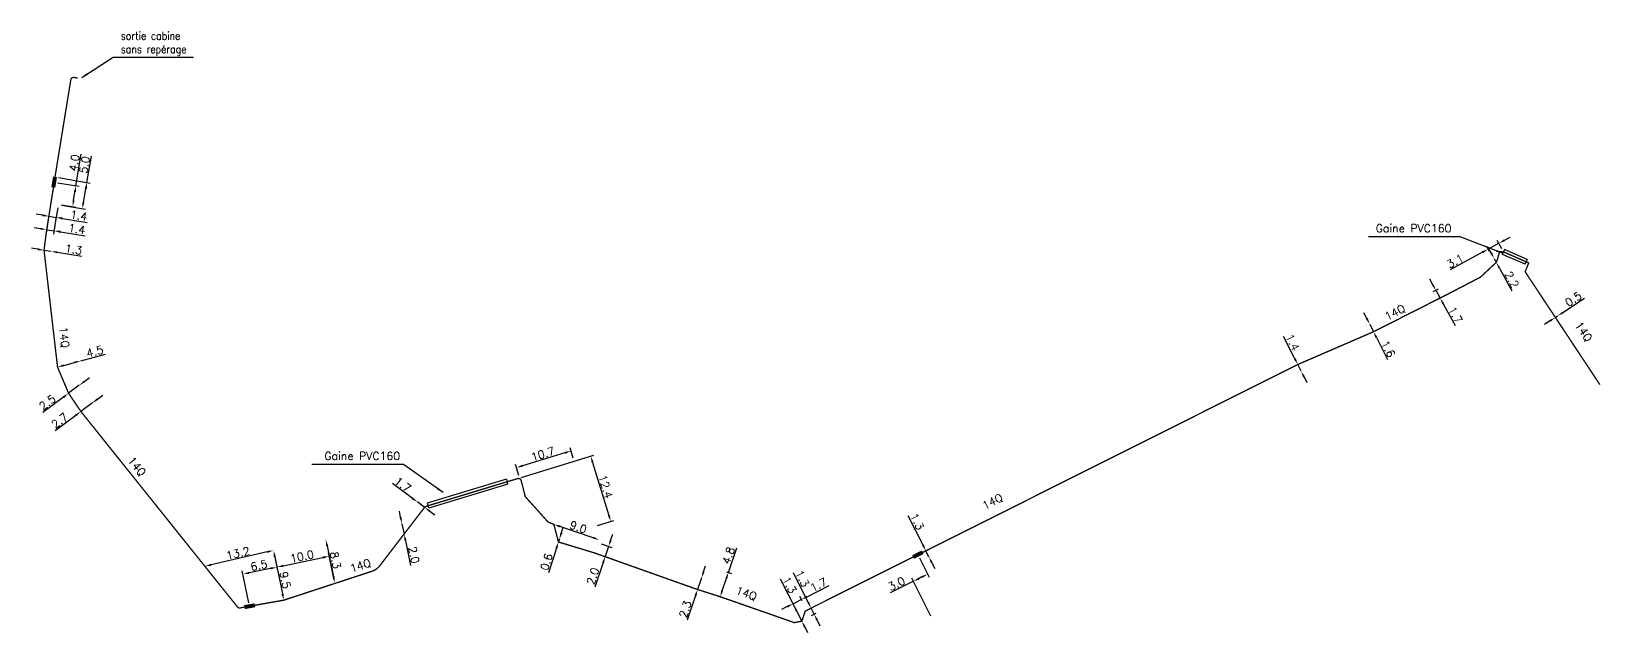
# Model space of a CAD drawing. Header units: millimetres. Extents: x 160285 to 161000, y 122000 to 122644.
# Drawn here: x 160706 to 161000.1, y 122531.8 to 122644.5 of the extents above; entities that cross this region are included whole.
import ezdxf
from ezdxf.enums import TextEntityAlignment as Align

# ---------------------------------------------------------------- set-up
doc = ezdxf.new("R2010")
doc.units = ezdxf.units.MM
doc.header["$MEASUREMENT"] = 0
doc.header["$PDMODE"] = 34
doc.linetypes.add('S_ST', pattern=[14, 8, -1.5, 0, -1.5, 0, -1.5, 0, -1.5])
doc.layers.get('0').update_dxf_attribs({"linetype": 'CONTINUOUS'})
doc.layers.get('Defpoints').update_dxf_attribs({"linetype": 'CONTINUOUS'})
for name, color, linetype in [('S_100', 5, 'CONTINUOUS'), ('S_300', 7, 'CONTINUOUS'), ('S_400', 7, 'CONTINUOUS')]:
    doc.layers.add(name, color=color, linetype=linetype)
doc.styles.get("Standard").update_dxf_attribs({"font": 'ROMANS.SHX'})
doc.dimstyles.get("Standard").update_dxf_attribs({"dimscale": 0, "dimtxt": 1.5, "dimasz": 1.2, "dimexe": 0.625, "dimexo": 0.625, "dimgap": 0.25, "dimtad": 1, "dimdec": 1, "dimzin": 0, "dimdsep": 46, "dimtxsty": 'Standard', "dimcen": -0.5, "dimdle": 1, "dimadec": 0, "dimazin": 0, "dimtfac": 0.8, "dimtdec": 1, "dimtmove": 0, "dimatfit": 3, "dimfxl": 0, "dimtolj": 1, "dimtzin": 0, "dimarcsym": 0})

# ---------------------------------------------------------------- blocks, each defined once
blk = doc.blocks.new('*D1')
at = {"layer": 'Defpoints', "color": 0, "linetype": 'Continuous', "transparency": 16777216}
for p in [(160710.49, 122617.2), (160711.07, 122612.02), (160709.29, 122609.82)]:
    blk.add_point(p, dxfattribs=at)
at = {"layer": 'S_100', "color": 0, "linetype": 'Continuous', "lineweight": -2, "transparency": 16777216}
for p, q in [((160710.39, 122616.58), (160709.19, 122609.2)), ((160708.11, 122610.01), (160706.92, 122610.2)), ((160709.29, 122609.82), (160710.68, 122609.59)), ((160710.97, 122611.4), (160710.58, 122608.97)), ((160711.86, 122609.4), (160716.5, 122608.65))]:
    blk.add_line(p, q, dxfattribs=at)
at = {"layer": 'S_100', "color": 0, "linetype": 'Continuous', "transparency": 16777216}
for points in [[(160708.14, 122610.2), (160708.08, 122609.81), (160709.29, 122609.82)], [(160711.89, 122609.6), (160711.83, 122609.2), (160710.68, 122609.59)]]:
    blk.add_solid(points, dxfattribs=at)
at = {"layer": 'S_100', "color": 0, "linetype": 'Continuous', "transparency": 16777216, "insert": (160714.93, 122609.92), "char_height": 1.5, "attachment_point": 5, "rotation": 350.81}
blk.add_mtext('\\A1;1.4', dxfattribs=at)
blk = doc.blocks.new('*D2')
at = {"layer": 'Defpoints', "color": 0, "linetype": 'Continuous', "transparency": 16777216}
for p in [(160710.49, 122617.2), (160716.44, 122616.14), (160711.07, 122612.02)]:
    blk.add_point(p, dxfattribs=at)
at = {"layer": 'S_100', "color": 0, "linetype": 'Continuous', "lineweight": -2, "transparency": 16777216}
for p, q in [((160716.44, 122616.14), (160717.31, 122621.06)), ((160711.1, 122617.09), (160717.06, 122616.04)), ((160715.78, 122612.41), (160716.23, 122614.96)), ((160711.68, 122611.91), (160716.19, 122611.12))]:
    blk.add_line(p, q, dxfattribs=at)
at = {"layer": 'S_100', "color": 0, "linetype": 'Continuous', "transparency": 16777216}
for points in [[(160716.04, 122615), (160716.43, 122614.93), (160716.44, 122616.14)], [(160715.58, 122612.44), (160715.98, 122612.37), (160715.57, 122611.23)]]:
    blk.add_solid(points, dxfattribs=at)
at = {"layer": 'S_100', "color": 0, "linetype": 'Continuous', "transparency": 16777216, "insert": (160716.01, 122619.44), "char_height": 1.5, "attachment_point": 5, "rotation": 79.9656}
blk.add_mtext('\\A1;5.0', dxfattribs=at)
blk = doc.blocks.new('*D3')
at = {"layer": 'Defpoints', "color": 0, "linetype": 'Continuous', "transparency": 16777216}
for p in [(160709.3, 122609.74), (160710.68, 122609.52), (160708.92, 122607.29)]:
    blk.add_point(p, dxfattribs=at)
at = {"layer": 'S_100', "color": 0, "linetype": 'Continuous', "lineweight": -2, "transparency": 16777216}
for p, q in [((160709.2, 122609.12), (160708.82, 122606.67)), ((160710.58, 122608.9), (160710.2, 122606.46)), ((160707.73, 122607.48), (160706.55, 122607.66)), ((160708.92, 122607.29), (160710.3, 122607.07)), ((160711.48, 122606.89), (160716.13, 122606.16))]:
    blk.add_line(p, q, dxfattribs=at)
at = {"layer": 'S_100', "color": 0, "linetype": 'Continuous', "transparency": 16777216}
for points in [[(160707.76, 122607.67), (160707.7, 122607.28), (160708.92, 122607.29)], [(160711.51, 122607.09), (160711.45, 122606.69), (160710.3, 122607.07)]]:
    blk.add_solid(points, dxfattribs=at)
at = {"layer": 'S_100', "color": 0, "linetype": 'Continuous', "transparency": 16777216, "insert": (160714.55, 122607.42), "char_height": 1.5, "attachment_point": 5, "rotation": 351.1103}
blk.add_mtext('\\A1;1.4', dxfattribs=at)
blk = doc.blocks.new('*D4')
at = {"layer": 'Defpoints', "color": 0, "linetype": 'Continuous', "transparency": 16777216}
for p in [(160708.41, 122603.44), (160708.41, 122603.44), (160709.7, 122603.24)]:
    blk.add_point(p, dxfattribs=at)
at = {"layer": 'S_100', "color": 0, "linetype": 'Continuous', "lineweight": -2, "transparency": 16777216}
for p, q in [((160707.22, 122603.63), (160706.04, 122603.81)), ((160708.41, 122603.44), (160709.7, 122603.24)), ((160710.88, 122603.05), (160715.49, 122602.33))]:
    blk.add_line(p, q, dxfattribs=at)
at = {"layer": 'S_100', "color": 0, "linetype": 'Continuous', "transparency": 16777216}
for points in [[(160707.26, 122603.82), (160707.19, 122603.43), (160708.41, 122603.44)], [(160710.91, 122603.25), (160710.85, 122602.86), (160709.7, 122603.24)]]:
    blk.add_solid(points, dxfattribs=at)
at = {"layer": 'S_100', "color": 0, "linetype": 'Continuous', "transparency": 16777216, "insert": (160713.96, 122603.59), "char_height": 1.5, "attachment_point": 5, "rotation": 351.1103}
blk.add_mtext('\\A1;1.3', dxfattribs=at)
blk = doc.blocks.new('*D5')
at = {"layer": 'Defpoints', "color": 0, "linetype": 'Continuous', "transparency": 16777216}
for p in [(160715.28, 122582.72), (160710.94, 122581.55), (160710.94, 122581.55)]:
    blk.add_point(p, dxfattribs=at)
at = {"layer": 'S_100', "color": 0, "linetype": 'Continuous', "lineweight": -2, "transparency": 16777216}
for p, q in [((160712.1, 122581.86), (160714.12, 122582.41)), ((160715.28, 122582.72), (160719.95, 122583.99))]:
    blk.add_line(p, q, dxfattribs=at)
at = {"layer": 'S_100', "color": 0, "linetype": 'Continuous', "transparency": 16777216}
for points in [[(160714.07, 122582.6), (160714.17, 122582.22), (160715.28, 122582.72)], [(160712.04, 122582.05), (160712.15, 122581.67), (160710.94, 122581.55)]]:
    blk.add_solid(points, dxfattribs=at)
at = {"layer": 'S_100', "color": 0, "linetype": 'Continuous', "transparency": 16777216, "insert": (160717.93, 122584.48), "char_height": 1.5, "attachment_point": 5, "rotation": 15.1642}
blk.add_mtext('\\A1;4.5', dxfattribs=at)
blk = doc.blocks.new('*D6')
at = {"layer": 'Defpoints', "color": 0, "linetype": 'Continuous', "transparency": 16777216}
for p in [(160713.01, 122576.64), (160713.01, 122576.64), (160715.02, 122578.13)]:
    blk.add_point(p, dxfattribs=at)
at = {"layer": 'S_100', "color": 0, "linetype": 'Continuous', "lineweight": -2, "transparency": 16777216}
for p, q in [((160715.98, 122578.85), (160716.94, 122579.57)), ((160715.02, 122578.13), (160713.01, 122576.64)), ((160712.05, 122575.92), (160708.17, 122573.03))]:
    blk.add_line(p, q, dxfattribs=at)
at = {"layer": 'S_100', "color": 0, "linetype": 'Continuous', "transparency": 16777216}
for points in [[(160711.93, 122576.08), (160712.17, 122575.76), (160713.01, 122576.64)], [(160715.86, 122579.01), (160716.1, 122578.69), (160715.02, 122578.13)]]:
    blk.add_solid(points, dxfattribs=at)
at = {"layer": 'S_100', "color": 0, "linetype": 'Continuous', "transparency": 16777216, "insert": (160709.03, 122574.92), "char_height": 1.5, "attachment_point": 5, "rotation": 36.6852}
blk.add_mtext('\\A1;2.5', dxfattribs=at)
blk = doc.blocks.new('*D7')
at = {"layer": 'Defpoints', "color": 0, "linetype": 'Continuous', "transparency": 16777216}
for p in [(160717.48, 122574.83), (160715.32, 122573.22), (160715.32, 122573.22)]:
    blk.add_point(p, dxfattribs=at)
at = {"layer": 'S_100', "color": 0, "linetype": 'Continuous', "lineweight": -2, "transparency": 16777216}
for p, q in [((160717.48, 122574.83), (160715.32, 122573.22)), ((160718.45, 122575.55), (160719.41, 122576.26)), ((160714.36, 122572.5), (160710.47, 122569.61))]:
    blk.add_line(p, q, dxfattribs=at)
at = {"layer": 'S_100', "color": 0, "linetype": 'Continuous', "transparency": 16777216}
for points in [[(160718.33, 122575.71), (160718.56, 122575.39), (160717.48, 122574.83)], [(160714.24, 122572.66), (160714.47, 122572.34), (160715.32, 122573.22)]]:
    blk.add_solid(points, dxfattribs=at)
at = {"layer": 'S_100', "color": 0, "linetype": 'Continuous', "transparency": 16777216, "insert": (160711.34, 122571.5), "char_height": 1.5, "attachment_point": 5, "rotation": 36.6852}
blk.add_mtext('\\A1;2.7', dxfattribs=at)
blk = doc.blocks.new('*D8')
at = {"layer": 'Defpoints', "color": 0, "linetype": 'Continuous', "transparency": 16777216}
for p in [(160751.41, 122547.18), (160738.55, 122544.22), (160738.55, 122544.22)]:
    blk.add_point(p, dxfattribs=at)
at = {"layer": 'S_100', "color": 0, "linetype": 'Continuous', "lineweight": -2, "transparency": 16777216}
blk.add_line((160750.24, 122546.91), (160739.71, 122544.49), dxfattribs=at)
at = {"layer": 'S_100', "color": 0, "linetype": 'Continuous', "transparency": 16777216}
for points in [[(160750.19, 122547.1), (160750.28, 122546.71), (160751.41, 122547.18)], [(160739.67, 122544.68), (160739.76, 122544.29), (160738.55, 122544.22)]]:
    blk.add_solid(points, dxfattribs=at)
at = {"layer": 'S_100', "color": 0, "linetype": 'Continuous', "transparency": 16777216, "insert": (160744.75, 122546.67), "char_height": 1.5, "attachment_point": 5, "rotation": 12.9536}
blk.add_mtext('\\A1;13.2', dxfattribs=at)
blk = doc.blocks.new('*D9')
at = {"layer": 'Defpoints', "color": 0, "linetype": 'Continuous', "transparency": 16777216}
for p in [(160751.41, 122547.18), (160745.7, 122542.74), (160746.94, 122536.75)]:
    blk.add_point(p, dxfattribs=at)
at = {"layer": 'S_300', "color": 0, "linetype": 'Continuous', "lineweight": -2, "transparency": 16777216}
for p, q in [((160751.54, 122546.56), (160752.18, 122543.45)), ((160746.82, 122537.36), (160745.57, 122543.35)), ((160750.88, 122543.82), (160746.87, 122542.98))]:
    blk.add_line(p, q, dxfattribs=at)
at = {"layer": 'S_300', "color": 0, "linetype": 'Continuous', "transparency": 16777216}
for points in [[(160746.83, 122543.18), (160746.91, 122542.79), (160745.7, 122542.74)], [(160750.84, 122544.01), (160750.92, 122543.62), (160752.06, 122544.06)]]:
    blk.add_solid(points, dxfattribs=at)
at = {"layer": 'S_300', "color": 0, "linetype": 'Continuous', "transparency": 16777216, "insert": (160748.67, 122544.38), "char_height": 1.5, "attachment_point": 5, "rotation": 11.7624}
blk.add_mtext('\\A1;6.5', dxfattribs=at)
blk = doc.blocks.new('*D10')
at = {"layer": 'Defpoints', "color": 0, "linetype": 'Continuous', "transparency": 16777216}
for p in [(160751.41, 122547.18), (160753.35, 122537.86), (160753.35, 122537.86)]:
    blk.add_point(p, dxfattribs=at)
at = {"layer": 'S_100', "color": 0, "linetype": 'Continuous', "lineweight": -2, "transparency": 16777216}
blk.add_line((160751.65, 122546), (160753.1, 122539.04), dxfattribs=at)
at = {"layer": 'S_100', "color": 0, "linetype": 'Continuous', "transparency": 16777216}
for points in [[(160751.85, 122546.04), (160751.46, 122545.96), (160751.41, 122547.18)], [(160753.3, 122539.08), (160752.91, 122539), (160753.35, 122537.86)]]:
    blk.add_solid(points, dxfattribs=at)
at = {"layer": 'S_100', "color": 0, "linetype": 'Continuous', "transparency": 16777216, "insert": (160753.59, 122541.63), "char_height": 1.5, "attachment_point": 5, "rotation": 281.7624}
blk.add_mtext('\\A1;9.5', dxfattribs=at)
blk = doc.blocks.new('*D11')
at = {"layer": 'Defpoints', "color": 0, "linetype": 'Continuous', "transparency": 16777216}
for p in [(160751.41, 122547.18), (160761.86, 122546.1), (160762.9, 122541.09)]:
    blk.add_point(p, dxfattribs=at)
at = {"layer": 'S_100', "color": 0, "linetype": 'Continuous', "lineweight": -2, "transparency": 16777216}
for p, q in [((160751.54, 122546.56), (160752.18, 122543.45)), ((160753.23, 122544.31), (160760.68, 122545.86)), ((160762.77, 122541.7), (160761.73, 122546.71))]:
    blk.add_line(p, q, dxfattribs=at)
at = {"layer": 'S_100', "color": 0, "linetype": 'Continuous', "transparency": 16777216}
for points in [[(160753.19, 122544.5), (160753.27, 122544.11), (160752.06, 122544.06)], [(160760.64, 122546.05), (160760.72, 122545.66), (160761.86, 122546.1)]]:
    blk.add_solid(points, dxfattribs=at)
at = {"layer": 'S_100', "color": 0, "linetype": 'Continuous', "transparency": 16777216, "insert": (160756.75, 122546.06), "char_height": 1.5, "attachment_point": 5, "rotation": 11.7624}
blk.add_mtext('\\A1;10.0', dxfattribs=at)
blk = doc.blocks.new('*D12')
at = {"layer": 'Defpoints', "color": 0, "linetype": 'Continuous', "transparency": 16777216}
for p in [(160761.21, 122549.22), (160762.9, 122541.09), (160762.9, 122541.09)]:
    blk.add_point(p, dxfattribs=at)
at = {"layer": 'S_100', "color": 0, "linetype": 'Continuous', "lineweight": -2, "transparency": 16777216}
blk.add_line((160761.45, 122548.04), (160762.66, 122542.27), dxfattribs=at)
at = {"layer": 'S_100', "color": 0, "linetype": 'Continuous', "transparency": 16777216}
for points in [[(160761.65, 122548.08), (160761.26, 122548), (160761.21, 122549.22)], [(160762.85, 122542.31), (160762.46, 122542.23), (160762.9, 122541.09)]]:
    blk.add_solid(points, dxfattribs=at)
at = {"layer": 'S_100', "color": 0, "linetype": 'Continuous', "transparency": 16777216, "insert": (160763.03, 122545.36), "char_height": 1.5, "attachment_point": 5, "rotation": 281.7624}
blk.add_mtext('\\A1;8.3', dxfattribs=at)
blk = doc.blocks.new('*D13')
at = {"layer": 'Defpoints', "color": 0, "linetype": 'Continuous', "transparency": 16777216}
for p in [(160775.48, 122552.19), (160775.89, 122550.26), (160775.89, 122550.26)]:
    blk.add_point(p, dxfattribs=at)
at = {"layer": 'S_100', "color": 0, "linetype": 'Continuous', "lineweight": -2, "transparency": 16777216}
for p, q in [((160775.24, 122553.36), (160775, 122554.54)), ((160775.48, 122552.19), (160775.89, 122550.26)), ((160776.13, 122549.08), (160777.12, 122544.34))]:
    blk.add_line(p, q, dxfattribs=at)
at = {"layer": 'S_100', "color": 0, "linetype": 'Continuous', "transparency": 16777216}
for points in [[(160775.44, 122553.4), (160775.04, 122553.32), (160775.48, 122552.19)], [(160776.33, 122549.13), (160775.94, 122549.04), (160775.89, 122550.26)]]:
    blk.add_solid(points, dxfattribs=at)
at = {"layer": 'S_100', "color": 0, "linetype": 'Continuous', "transparency": 16777216, "insert": (160777.73, 122546.33), "char_height": 1.5, "attachment_point": 5, "rotation": 281.7624}
blk.add_mtext('\\A1;2.0', dxfattribs=at)
blk = doc.blocks.new('*D14')
at = {"layer": 'Defpoints', "color": 0, "linetype": 'Continuous', "transparency": 16777216}
for p in [(160797.2, 122560.65), (160811.51, 122551.66), (160814.61, 122552.61)]:
    blk.add_point(p, dxfattribs=at)
at = {"layer": 'S_100', "color": 0, "linetype": 'Continuous', "lineweight": -2, "transparency": 16777216}
for p, q in [((160797.8, 122560.84), (160811.47, 122565.02)), ((160811.22, 122563.69), (160814.26, 122553.75)), ((160812.11, 122551.84), (160815.21, 122552.79))]:
    blk.add_line(p, q, dxfattribs=at)
at = {"layer": 'S_100', "color": 0, "linetype": 'Continuous', "transparency": 16777216}
for points in [[(160811.41, 122563.75), (160811.03, 122563.63), (160810.87, 122564.84)], [(160814.45, 122553.81), (160814.07, 122553.7), (160814.61, 122552.61)]]:
    blk.add_solid(points, dxfattribs=at)
at = {"layer": 'S_100', "color": 0, "linetype": 'Continuous', "transparency": 16777216, "insert": (160813.66, 122559.14), "char_height": 1.5, "attachment_point": 5, "rotation": 287.0121}
blk.add_mtext('\\A1;12.4', dxfattribs=at)
blk = doc.blocks.new('*D15')
at = {"layer": 'Defpoints', "color": 0, "linetype": 'Continuous', "transparency": 16777216}
for p in [(160796.94, 122562.71), (160807.78, 122563.86), (160797.58, 122560.62)]:
    blk.add_point(p, dxfattribs=at)
at = {"layer": 'S_100', "color": 0, "linetype": 'Continuous', "lineweight": -2, "transparency": 16777216}
for p, q in [((160806.03, 122565.48), (160798.09, 122563.06)), ((160807.59, 122564.46), (160806.99, 122566.43)), ((160797.4, 122561.21), (160796.76, 122563.31))]:
    blk.add_line(p, q, dxfattribs=at)
at = {"layer": 'S_100', "color": 0, "linetype": 'Continuous', "transparency": 16777216}
for points in [[(160805.97, 122565.67), (160806.09, 122565.29), (160807.18, 122565.83)], [(160798.03, 122563.25), (160798.15, 122562.87), (160796.94, 122562.71)]]:
    blk.add_solid(points, dxfattribs=at)
at = {"layer": 'S_100', "color": 0, "linetype": 'Continuous', "transparency": 16777216, "insert": (160801.89, 122565.26), "char_height": 1.5, "attachment_point": 5, "rotation": 16.9445}
blk.add_mtext('\\A1;10.7', dxfattribs=at)
blk = doc.blocks.new('*D17')
at = {"layer": 'Defpoints', "color": 0, "linetype": 'Continuous', "transparency": 16777216}
for p in [(160778.37, 122556.27), (160778.37, 122556.27), (160779.73, 122555.26)]:
    blk.add_point(p, dxfattribs=at)
at = {"layer": 'S_100', "color": 0, "linetype": 'Continuous', "lineweight": -2, "transparency": 16777216}
for p, q in [((160777.41, 122556.98), (160773.69, 122559.74)), ((160779.73, 122555.26), (160778.37, 122556.27)), ((160780.69, 122554.55), (160781.66, 122553.83))]:
    blk.add_line(p, q, dxfattribs=at)
at = {"layer": 'S_100', "color": 0, "linetype": 'Continuous', "transparency": 16777216}
for points in [[(160777.53, 122557.14), (160777.29, 122556.82), (160778.37, 122556.27)], [(160780.81, 122554.71), (160780.57, 122554.39), (160779.73, 122555.26)]]:
    blk.add_solid(points, dxfattribs=at)
at = {"layer": 'S_100', "color": 0, "linetype": 'Continuous', "transparency": 16777216, "insert": (160775.66, 122559.52), "char_height": 1.5, "attachment_point": 5, "rotation": 323.4621}
blk.add_mtext('\\A1;1.7', dxfattribs=at)
blk = doc.blocks.new('*D18')
at = {"layer": 'Defpoints', "color": 0, "linetype": 'Continuous', "transparency": 16777216}
for p in [(160803.96, 122552.06), (160803.96, 122552.06), (160812.48, 122549.17)]:
    blk.add_point(p, dxfattribs=at)
at = {"layer": 'S_100', "color": 0, "linetype": 'Continuous', "lineweight": -2, "transparency": 16777216}
for p, q in [((160811.35, 122549.56), (160805.1, 122551.68)), ((160812.28, 122548.58), (160812.28, 122548.58))]:
    blk.add_line(p, q, dxfattribs=at)
at = {"layer": 'S_100', "color": 0, "linetype": 'Continuous', "transparency": 16777216}
for points in [[(160805.16, 122551.86), (160805.03, 122551.49), (160803.96, 122552.06)], [(160811.41, 122549.75), (160811.28, 122549.37), (160812.48, 122549.17)]]:
    blk.add_solid(points, dxfattribs=at)
at = {"layer": 'S_100', "color": 0, "linetype": 'Continuous', "transparency": 16777216, "insert": (160808.54, 122551.56), "char_height": 1.5, "attachment_point": 5, "rotation": 341.281}
blk.add_mtext('\\A1;9.0', dxfattribs=at)
blk = doc.blocks.new('*D19')
at = {"layer": 'Defpoints', "color": 0, "linetype": 'Continuous', "transparency": 16777216}
for p in [(160804.82, 122548.77), (160804.82, 122548.77), (160805, 122549.34)]:
    blk.add_point(p, dxfattribs=at)
at = {"layer": 'S_100', "color": 0, "linetype": 'Continuous', "lineweight": -2, "transparency": 16777216}
for p, q in [((160805.36, 122550.49), (160805.73, 122551.63)), ((160804.45, 122547.63), (160802.98, 122543.01)), ((160805, 122549.34), (160804.82, 122548.77))]:
    blk.add_line(p, q, dxfattribs=at)
at = {"layer": 'S_100', "color": 0, "linetype": 'Continuous', "transparency": 16777216}
for points in [[(160805.17, 122550.55), (160805.55, 122550.42), (160805, 122549.34)], [(160804.26, 122547.69), (160804.64, 122547.57), (160804.82, 122548.77)]]:
    blk.add_solid(points, dxfattribs=at)
at = {"layer": 'S_100', "color": 0, "linetype": 'Continuous', "transparency": 16777216, "insert": (160802.58, 122545.05), "char_height": 1.5, "attachment_point": 5, "rotation": 72.3077}
blk.add_mtext('\\A1;0.6', dxfattribs=at)
blk = doc.blocks.new('*D20')
at = {"layer": 'Defpoints', "color": 0, "linetype": 'Continuous', "transparency": 16777216}
for p in [(160812.25, 122548.61), (160811.6, 122546.71), (160813.57, 122546.05)]:
    blk.add_point(p, dxfattribs=at)
at = {"layer": 'S_100', "color": 0, "linetype": 'Continuous', "lineweight": -2, "transparency": 16777216}
for p, q in [((160814.6, 122549.08), (160814.98, 122550.21)), ((160812.84, 122548.4), (160814.8, 122547.74)), ((160814.21, 122547.94), (160813.57, 122546.05)), ((160813.19, 122544.91), (160811.63, 122540.32)), ((160812.2, 122546.51), (160814.16, 122545.84))]:
    blk.add_line(p, q, dxfattribs=at)
at = {"layer": 'S_100', "color": 0, "linetype": 'Continuous', "transparency": 16777216}
for points in [[(160814.41, 122549.14), (160814.79, 122549.01), (160814.21, 122547.94)], [(160813, 122544.97), (160813.38, 122544.84), (160813.57, 122546.05)]]:
    blk.add_solid(points, dxfattribs=at)
at = {"layer": 'S_100', "color": 0, "linetype": 'Continuous', "transparency": 16777216, "insert": (160811.27, 122542.37), "char_height": 1.5, "attachment_point": 5, "rotation": 71.281}
blk.add_mtext('\\A1;2.0', dxfattribs=at)
blk = doc.blocks.new('*D21')
at = {"layer": 'Defpoints', "color": 0, "linetype": 'Continuous', "transparency": 16777216}
for p in [(160831.63, 122542.04), (160830.89, 122539.86), (160830.89, 122539.86)]:
    blk.add_point(p, dxfattribs=at)
at = {"layer": 'S_100', "color": 0, "linetype": 'Continuous', "lineweight": -2, "transparency": 16777216}
for p, q in [((160832.02, 122543.17), (160832.4, 122544.31)), ((160831.63, 122542.04), (160830.89, 122539.86)), ((160831.04, 122542.24), (160831.04, 122542.24)), ((160830.51, 122538.72), (160828.95, 122534.14)), ((160831.48, 122539.66), (160831.48, 122539.66))]:
    blk.add_line(p, q, dxfattribs=at)
at = {"layer": 'S_100', "color": 0, "linetype": 'Continuous', "transparency": 16777216}
for points in [[(160831.83, 122543.24), (160832.2, 122543.11), (160831.63, 122542.04)], [(160830.32, 122538.79), (160830.7, 122538.66), (160830.89, 122539.86)]]:
    blk.add_solid(points, dxfattribs=at)
at = {"layer": 'S_100', "color": 0, "linetype": 'Continuous', "transparency": 16777216, "insert": (160828.59, 122536.18), "char_height": 1.5, "attachment_point": 5, "rotation": 71.281}
blk.add_mtext('\\A1;2.3', dxfattribs=at)
blk = doc.blocks.new('*D22')
at = {"layer": 'Defpoints', "color": 0, "linetype": 'Continuous', "transparency": 16777216}
for p in [(160835.72, 122543.38), (160834.17, 122538.84), (160835.12, 122538.52)]:
    blk.add_point(p, dxfattribs=at)
at = {"layer": 'S_100', "color": 0, "linetype": 'Continuous', "lineweight": -2, "transparency": 16777216}
for p, q in [((160836.67, 122543.06), (160838.23, 122547.65)), ((160835.51, 122539.66), (160836.28, 122541.93)), ((160836.31, 122543.18), (160837.26, 122542.86)), ((160834.77, 122538.64), (160835.71, 122538.32))]:
    blk.add_line(p, q, dxfattribs=at)
at = {"layer": 'S_100', "color": 0, "linetype": 'Continuous', "transparency": 16777216}
for points in [[(160836.09, 122541.99), (160836.47, 122541.86), (160836.67, 122543.06)], [(160835.32, 122539.72), (160835.7, 122539.59), (160835.12, 122538.52)]]:
    blk.add_solid(points, dxfattribs=at)
at = {"layer": 'S_100', "color": 0, "linetype": 'Continuous', "transparency": 16777216, "insert": (160836.69, 122546.24), "char_height": 1.5, "attachment_point": 5, "rotation": 71.1884}
blk.add_mtext('\\A1;4.8', dxfattribs=at)
blk = doc.blocks.new('*D23')
at = {"layer": 'Defpoints', "color": 0, "linetype": 'Continuous', "transparency": 16777216}
for p in [(160848.78, 122537.2), (160850.75, 122537.16), (160850.43, 122533.93)]:
    blk.add_point(p, dxfattribs=at)
at = {"layer": 'S_100', "color": 0, "linetype": 'Continuous', "lineweight": -2, "transparency": 16777216}
for p, q in [((160850.47, 122537.72), (160850.05, 122538.54)), ((160851.4, 122538.52), (160855.53, 122540.61)), ((160847.71, 122536.66), (160846.64, 122536.12)), ((160850.15, 122534.49), (160848.5, 122537.76)), ((160848.78, 122537.2), (160850.33, 122537.98))]:
    blk.add_line(p, q, dxfattribs=at)
at = {"layer": 'S_100', "color": 0, "linetype": 'Continuous', "transparency": 16777216}
for points in [[(160851.31, 122538.7), (160851.49, 122538.35), (160850.33, 122537.98)], [(160847.62, 122536.84), (160847.8, 122536.48), (160848.78, 122537.2)]]:
    blk.add_solid(points, dxfattribs=at)
at = {"layer": 'S_100', "color": 0, "linetype": 'Continuous', "transparency": 16777216, "insert": (160853.55, 122540.73), "char_height": 1.5, "attachment_point": 5, "rotation": 26.7978}
blk.add_mtext('\\A1;1.7', dxfattribs=at)
blk = doc.blocks.new('*D24')
at = {"layer": 'Defpoints', "color": 0, "linetype": 'Continuous', "transparency": 16777216}
for p in [(160849.84, 122535.09), (160850.43, 122533.93), (160850.43, 122533.93)]:
    blk.add_point(p, dxfattribs=at)
at = {"layer": 'S_100', "color": 0, "linetype": 'Continuous', "lineweight": -2, "transparency": 16777216}
for p, q in [((160849.3, 122536.16), (160846.45, 122541.8)), ((160850.43, 122533.93), (160849.84, 122535.09)), ((160850.97, 122532.86), (160851.51, 122531.79))]:
    blk.add_line(p, q, dxfattribs=at)
at = {"layer": 'S_100', "color": 0, "linetype": 'Continuous', "transparency": 16777216}
for points in [[(160849.48, 122536.25), (160849.12, 122536.07), (160849.84, 122535.09)], [(160851.15, 122532.95), (160850.79, 122532.77), (160850.43, 122533.93)]]:
    blk.add_solid(points, dxfattribs=at)
at = {"layer": 'S_100', "color": 0, "linetype": 'Continuous', "transparency": 16777216, "insert": (160848.12, 122540.72), "char_height": 1.5, "attachment_point": 5, "rotation": 296.7978}
blk.add_mtext('\\A1;1.3', dxfattribs=at)
blk = doc.blocks.new('*D25')
at = {"layer": 'Defpoints', "color": 0, "linetype": 'Continuous', "transparency": 16777216}
for p in [(160872.2, 122546.37), (160874.02, 122542.74), (160874.91, 122534.28)]:
    blk.add_point(p, dxfattribs=at)
at = {"layer": 'S_300', "color": 0, "linetype": 'Continuous', "lineweight": -2, "transparency": 16777216}
for p, q in [((160872.48, 122545.81), (160874.3, 122542.19)), ((160871.33, 122541.4), (160867, 122539.23)), ((160874.63, 122534.84), (160871.05, 122541.96)), ((160872.94, 122542.21), (160872.41, 122541.94))]:
    blk.add_line(p, q, dxfattribs=at)
at = {"layer": 'S_300', "color": 0, "linetype": 'Continuous', "transparency": 16777216}
for points in [[(160872.32, 122542.12), (160872.5, 122541.76), (160871.33, 122541.4)], [(160872.85, 122542.39), (160873.03, 122542.03), (160874.02, 122542.74)]]:
    blk.add_solid(points, dxfattribs=at)
at = {"layer": 'S_300', "color": 0, "linetype": 'Continuous', "transparency": 16777216, "insert": (160868.18, 122540.94), "char_height": 1.5, "attachment_point": 5, "rotation": 26.6289}
blk.add_mtext('\\A1;3.0', dxfattribs=at)
blk = doc.blocks.new('*D26')
at = {"layer": 'Defpoints', "color": 0, "linetype": 'Continuous', "transparency": 16777216}
for p in [(160873.67, 122547.11), (160872.2, 122546.37), (160874.26, 122545.95)]:
    blk.add_point(p, dxfattribs=at)
at = {"layer": 'S_300', "color": 0, "linetype": 'Continuous', "lineweight": -2, "transparency": 16777216}
for p, q in [((160873.14, 122548.19), (160870.37, 122553.7)), ((160872.76, 122546.65), (160874.23, 122547.39)), ((160874.26, 122545.95), (160873.67, 122547.11)), ((160873.7, 122545.67), (160873.7, 122545.67)), ((160874.79, 122544.88), (160875.33, 122543.81))]:
    blk.add_line(p, q, dxfattribs=at)
at = {"layer": 'S_300', "color": 0, "linetype": 'Continuous', "transparency": 16777216}
for points in [[(160873.31, 122548.28), (160872.96, 122548.1), (160873.67, 122547.11)], [(160874.97, 122544.97), (160874.61, 122544.79), (160874.26, 122545.95)]]:
    blk.add_solid(points, dxfattribs=at)
at = {"layer": 'S_300', "color": 0, "linetype": 'Continuous', "transparency": 16777216, "insert": (160872.03, 122552.61), "char_height": 1.5, "attachment_point": 5, "rotation": 296.6289}
blk.add_mtext('\\A1;1.3', dxfattribs=at)
blk = doc.blocks.new('S_300_01')
at = {"color": 0, "linetype": 'Continuous'}
blk.add_solid([(-1, 0.75), (-1, 0), (1, 0.75), (1, 0)], dxfattribs=at)
at = {"color": 0, "linetype": 'Continuous', "width": 0.75, "flags": 3}
for tag, p in [('DEF_LEG', (-0.05, -4.63)), ('DEF_COUP', (-0.05, -7.13)), ('DEF_TYPE', (-0.05, -9.63))]:
    blk.add_attdef(tag, text='', height=1.2, dxfattribs=at).set_placement(p, align=Align.MIDDLE)
blk = doc.blocks.new('*D27')
at = {"layer": 'Defpoints', "color": 0, "linetype": 'Continuous', "transparency": 16777216}
for p in [(160943.37, 122582.03), (160943.37, 122582.03), (160944, 122580.77)]:
    blk.add_point(p, dxfattribs=at)
at = {"layer": 'S_100', "color": 0, "linetype": 'Continuous', "lineweight": -2, "transparency": 16777216}
for p, q in [((160942.83, 122583.1), (160940.72, 122587.3)), ((160942.81, 122581.75), (160942.81, 122581.74)), ((160944, 122580.77), (160943.37, 122582.03)), ((160943.44, 122580.49), (160943.44, 122580.49)), ((160944.54, 122579.7), (160945.08, 122578.63))]:
    blk.add_line(p, q, dxfattribs=at)
at = {"layer": 'S_100', "color": 0, "linetype": 'Continuous', "transparency": 16777216}
for points in [[(160943.01, 122583.19), (160942.65, 122583.01), (160943.37, 122582.03)], [(160944.72, 122579.79), (160944.36, 122579.61), (160944, 122580.77)]]:
    blk.add_solid(points, dxfattribs=at)
at = {"layer": 'S_100', "color": 0, "linetype": 'Continuous', "transparency": 16777216, "insert": (160942.4, 122586.18), "char_height": 1.5, "attachment_point": 5, "rotation": 296.6436}
blk.add_mtext('\\A1;1.4', dxfattribs=at)
blk = doc.blocks.new('*D28')
at = {"layer": 'Defpoints', "color": 0, "linetype": 'Continuous', "transparency": 16777216}
for p in [(160956.85, 122589.59), (160957.57, 122588.17), (160957.57, 122588.17)]:
    blk.add_point(p, dxfattribs=at)
at = {"layer": 'S_100', "color": 0, "linetype": 'Continuous', "lineweight": -2, "transparency": 16777216}
for p, q in [((160956.31, 122590.67), (160955.77, 122591.74)), ((160956.29, 122589.31), (160956.29, 122589.31)), ((160956.85, 122589.59), (160957.57, 122588.17)), ((160957.01, 122587.89), (160957.01, 122587.89)), ((160958.11, 122587.1), (160960.2, 122582.97))]:
    blk.add_line(p, q, dxfattribs=at)
at = {"layer": 'S_100', "color": 0, "linetype": 'Continuous', "transparency": 16777216}
for points in [[(160956.49, 122590.76), (160956.13, 122590.58), (160956.85, 122589.59)], [(160958.29, 122587.19), (160957.93, 122587.01), (160957.57, 122588.17)]]:
    blk.add_solid(points, dxfattribs=at)
at = {"layer": 'S_100', "color": 0, "linetype": 'Continuous', "transparency": 16777216, "insert": (160960.32, 122584.95), "char_height": 1.5, "attachment_point": 5, "rotation": 296.8409}
blk.add_mtext('\\A1;1.6', dxfattribs=at)
blk = doc.blocks.new('*D29')
at = {"layer": 'Defpoints', "color": 0, "linetype": 'Continuous', "transparency": 16777216}
for p in [(160970.06, 122594.45), (160970.24, 122596.47), (160971.05, 122594.99)]:
    blk.add_point(p, dxfattribs=at)
at = {"layer": 'S_100', "color": 0, "linetype": 'Continuous', "lineweight": -2, "transparency": 16777216}
for p, q in [((160968.67, 122596.98), (160968.1, 122598.03)), ((160969.7, 122596.17), (160968.7, 122595.63)), ((160969.25, 122595.93), (160970.06, 122594.45)), ((160970.51, 122594.69), (160969.51, 122594.15)), ((160970.64, 122593.4), (160972.86, 122589.34))]:
    blk.add_line(p, q, dxfattribs=at)
at = {"layer": 'S_100', "color": 0, "linetype": 'Continuous', "transparency": 16777216}
for points in [[(160968.85, 122597.07), (160968.5, 122596.88), (160969.25, 122595.93)], [(160970.81, 122593.49), (160970.46, 122593.3), (160970.06, 122594.45)]]:
    blk.add_solid(points, dxfattribs=at)
at = {"layer": 'S_100', "color": 0, "linetype": 'Continuous', "transparency": 16777216, "insert": (160972.91, 122591.32), "char_height": 1.5, "attachment_point": 5, "rotation": 298.7094}
blk.add_mtext('\\A1;1.7', dxfattribs=at)
blk = doc.blocks.new('*D30')
at = {"layer": 'Defpoints', "color": 0, "linetype": 'Continuous', "transparency": 16777216}
for p in [(160852.17, 122536.38), (160852.17, 122536.38), (160853.63, 122535.65)]:
    blk.add_point(p, dxfattribs=at)
at = {"layer": 'S_100', "color": 0, "linetype": 'Continuous', "lineweight": -2, "transparency": 16777216}
for p, q in [((160851.63, 122537.45), (160848.86, 122543)), ((160851.61, 122536.1), (160851.61, 122536.1)), ((160852.75, 122535.22), (160852.17, 122536.38)), ((160853.07, 122535.37), (160852.19, 122534.94)), ((160853.29, 122534.14), (160853.83, 122533.07))]:
    blk.add_line(p, q, dxfattribs=at)
at = {"layer": 'S_100', "color": 0, "linetype": 'Continuous', "transparency": 16777216}
for points in [[(160851.81, 122537.54), (160851.46, 122537.36), (160852.17, 122536.38)], [(160853.47, 122534.23), (160853.11, 122534.05), (160852.75, 122535.22)]]:
    blk.add_solid(points, dxfattribs=at)
at = {"layer": 'S_100', "color": 0, "linetype": 'Continuous', "transparency": 16777216, "insert": (160850.52, 122541.91), "char_height": 1.5, "attachment_point": 5, "rotation": 296.5873}
blk.add_mtext('\\A1;1.3', dxfattribs=at)
blk = doc.blocks.new('*D31')
at = {"layer": 'Defpoints', "color": 0, "linetype": 'Continuous', "transparency": 16777216}
for p in [(160980.17, 122601.91), (160980.58, 122601.16), (160980.58, 122601.16)]:
    blk.add_point(p, dxfattribs=at)
at = {"layer": 'S_100', "color": 0, "linetype": 'Continuous', "lineweight": -2, "transparency": 16777216}
for p, q in [((160979.6, 122602.96), (160979.02, 122604.01)), ((160980.17, 122601.91), (160980.58, 122601.16)), ((160981.16, 122600.11), (160983.48, 122595.86))]:
    blk.add_line(p, q, dxfattribs=at)
at = {"layer": 'S_100', "color": 0, "linetype": 'Continuous', "transparency": 16777216}
for points in [[(160979.77, 122603.06), (160979.42, 122602.86), (160980.17, 122601.91)], [(160981.33, 122600.21), (160980.98, 122600.02), (160980.58, 122601.16)]]:
    blk.add_solid(points, dxfattribs=at)
at = {"layer": 'S_100', "color": 0, "linetype": 'Continuous', "transparency": 16777216, "insert": (160983.49, 122597.94), "char_height": 1.5, "attachment_point": 5, "rotation": 298.7094}
blk.add_mtext('\\A1;2.2', dxfattribs=at)
blk = doc.blocks.new('*D32')
at = {"layer": 'Defpoints', "color": 0, "linetype": 'Continuous', "transparency": 16777216}
for p in [(160981.06, 122604.74), (160981.94, 122603.13), (160979.59, 122602.67)]:
    blk.add_point(p, dxfattribs=at)
at = {"layer": 'S_400', "color": 0, "linetype": 'Continuous', "lineweight": -2, "transparency": 16777216}
for p, q in [((160978.01, 122603.07), (160971.95, 122599.75)), ((160979.29, 122603.22), (160978.76, 122604.19)), ((160981.06, 122604.74), (160979.06, 122603.64)), ((160981.64, 122603.68), (160980.76, 122605.29)), ((160982.11, 122605.32), (160983.16, 122605.89))]:
    blk.add_line(p, q, dxfattribs=at)
at = {"layer": 'S_400', "color": 0, "linetype": 'Continuous', "transparency": 16777216}
for points in [[(160977.91, 122603.24), (160978.1, 122602.89), (160979.06, 122603.64)], [(160982.02, 122605.49), (160982.21, 122605.14), (160981.06, 122604.74)]]:
    blk.add_solid(points, dxfattribs=at)
at = {"layer": 'S_400', "color": 0, "linetype": 'Continuous', "transparency": 16777216, "insert": (160972.88, 122601.4), "char_height": 1.5, "attachment_point": 5, "rotation": 28.7094}
blk.add_mtext('\\A1;3.1', dxfattribs=at)
blk = doc.blocks.new('*D33')
at = {"layer": 'Defpoints', "color": 0, "linetype": 'Continuous', "transparency": 16777216}
for p in [(160991.65, 122590.85), (160991.65, 122590.85), (160992.06, 122591.12)]:
    blk.add_point(p, dxfattribs=at)
at = {"layer": 'S_100', "color": 0, "linetype": 'Continuous', "lineweight": -2, "transparency": 16777216}
for p, q in [((160993.06, 122591.78), (160997.1, 122594.45)), ((160990.64, 122590.19), (160989.64, 122589.53)), ((160991.65, 122590.85), (160992.06, 122591.12))]:
    blk.add_line(p, q, dxfattribs=at)
at = {"layer": 'S_100', "color": 0, "linetype": 'Continuous', "transparency": 16777216}
for points in [[(160992.95, 122591.95), (160993.17, 122591.62), (160992.06, 122591.12)], [(160990.53, 122590.35), (160990.75, 122590.02), (160991.65, 122590.85)]]:
    blk.add_solid(points, dxfattribs=at)
at = {"layer": 'S_100', "color": 0, "linetype": 'Continuous', "transparency": 16777216, "insert": (160995.03, 122594.28), "char_height": 1.5, "attachment_point": 5, "rotation": 33.4632}
blk.add_mtext('\\A1;0.5', dxfattribs=at)
blk = doc.blocks.new('*D34')
at = {"layer": 'Defpoints', "color": 0, "linetype": 'Continuous', "transparency": 16777216}
for p in [(160710.32, 122616.19), (160714.4, 122615.53), (160711.07, 122612.02)]:
    blk.add_point(p, dxfattribs=at)
at = {"layer": 'S_300', "color": 0, "linetype": 'Continuous', "lineweight": -2, "transparency": 16777216}
for p, q in [((160714.4, 122615.53), (160715.35, 122621.45)), ((160710.94, 122616.09), (160715.02, 122615.43)), ((160711.69, 122611.92), (160714.38, 122611.49)), ((160713.95, 122612.77), (160714.21, 122614.35))]:
    blk.add_line(p, q, dxfattribs=at)
at = {"layer": 'S_300', "color": 0, "linetype": 'Continuous', "transparency": 16777216}
for points in [[(160714.01, 122614.38), (160714.41, 122614.32), (160714.4, 122615.53)], [(160713.76, 122612.8), (160714.15, 122612.74), (160713.76, 122611.59)]]:
    blk.add_solid(points, dxfattribs=at)
at = {"layer": 'S_300', "color": 0, "linetype": 'Continuous', "transparency": 16777216, "insert": (160714.08, 122619.81), "char_height": 1.5, "attachment_point": 5, "rotation": 80.8308}
blk.add_mtext('\\A1;4.0', dxfattribs=at)

msp = doc.modelspace()

# ---------------------------------------------------------------- linework, layer by layer
at = {"layer": 'S_100', "linetype": 'S_ST', "const_width": 0.25, "flags": 128}
for points in [[(160710.47, 122617.19), (160713.43, 122635.4, -0.411614), (160714, 122635.82), (160714.72, 122635.71)], [(160745.96, 122536.57), (160745.16, 122536.41, -0.276587), (160744.67, 122536.59), (160738.55, 122544.22), (160715.32, 122573.22), (160713.01, 122576.64), (160710.94, 122581.55), (160708.41, 122603.44), (160708.84, 122606.82), (160709.3, 122609.74), (160710.17, 122615.21), (160710.17, 122615.21)], [(160747.93, 122536.91), (160747.93, 122536.91), (160753.31, 122537.86, 0.035526), (160753.38, 122537.88), (160769.83, 122543.27, 0.154032), (160771.31, 122544.3), (160779.73, 122555.26, -0.156385), (160779.98, 122555.44), (160795.2, 122560.06), (160797.2, 122560.65, -0.406659), (160797.82, 122560.33), (160798.6, 122557.27), (160802.86, 122552.52), (160803.96, 122552.06), (160804.82, 122548.77), (160811.6, 122546.71), (160830.89, 122539.86), (160835.12, 122538.52), (160849.01, 122533.66), (160850.43, 122533.93), (160851.06, 122535.82), (160852.17, 122536.38), (160871.29, 122545.95)]]:
    msp.add_lwpolyline(points, format="xyb", dxfattribs=at)
at = {"layer": 'S_100', "linetype": 'S_ST', "const_width": 0.25}
msp.add_lwpolyline([(160873.08, 122546.84), (160873.08, 122546.84), (160873.67, 122547.11), (160943.36, 122582.02, -0.013999), (160943.38, 122582.03), (160957.57, 122588.17), (160971.05, 122594.99), (160977.55, 122598.37, 0.084235), (160977.68, 122598.47), (160980.58, 122601.16), (160980.8, 122601.77), (160981.19, 122603.15), (160981.84, 122603.14, -0.106649), (160982.04, 122603.09), (160986.65, 122601.06), (160985.99, 122599.39), (160991.65, 122590.85), (161000, 122578.24), (161000, 122578.24)], format="xyb", dxfattribs=at)
at = {"layer": 'S_400', "color": 7, "linetype": 'CONTINUOUS'}
for p, q in [((160981.74, 122602.67), (160981.94, 122603.13)), ((160982.14, 122603.59), (160981.94, 122603.13)), ((160986.38, 122601.73), (160982.14, 122603.59)), ((160985.98, 122600.81), (160981.74, 122602.67)), ((160985.98, 122600.81), (160986.18, 122601.27)), ((160986.38, 122601.73), (160986.18, 122601.27)), ((160795.05, 122560.54), (160780.23, 122556.04)), ((160795.35, 122559.59), (160780.53, 122555.08)), ((160795.05, 122560.54), (160795.2, 122560.06)), ((160795.35, 122559.59), (160795.2, 122560.06)), ((160780.23, 122556.04), (160780.38, 122555.56)), ((160780.53, 122555.08), (160780.38, 122555.56))]:
    msp.add_line(p, q, dxfattribs=at)

# ---------------------------------------------------------------- block references
at = {"layer": 'S_300'}
for p, rotation in [((160710.68, 122616.14), 80.80995940904792), ((160872.02, 122546.73), 206.2582220670642), ((160747.01, 122536.37), 9.857583213724636)]:
    msp.add_blockref('S_300_01', p, dxfattribs=dict(at, rotation=rotation))

# ---------------------------------------------------------------- texts
at = {"layer": 'S_100', "linetype": 'Continuous'}
for rotation, p in [(26.8409, (160961.62, 122591.74)), (276.5636, (160712.13, 122587.11)), (303.4483, (160996.89, 122588.16)), (308.6951, (160725.76, 122562.89)), (26.6063, (160886.2, 122556.29)), (18.1518, (160767.73, 122544.28)), (340.7187, (160840.01, 122539.06))]:
    msp.add_text('14Q', height=1.5, rotation=rotation, dxfattribs=at).set_placement(p, align=Align.MIDDLE)
at = {"layer": 'S_100', "linetype": 'Continuous', "insert": (160722.81, 122639.88), "char_height": 1.5, "attachment_point": 7}
msp.add_mtext('{\\W0.85;sortie cabine\\Psans repérage}', dxfattribs=at)
at = {"layer": 'S_400', "linetype": 'Continuous', "char_height": 1.5, "attachment_point": 9}
for insert in [(160972.18, 122606.8), (160775.15, 122564.14)]:
    msp.add_mtext('Gaine PVC160', dxfattribs=dict(at, insert=insert))

# ---------------------------------------------------------------- dimensions: what is measured, and where the dimension line sits
at = {"layer": 'S_100', "linetype": 'Continuous'}
for base, p1, p2, angle, picture, middle in [((160716.44, 122616.14), (160711.07, 122612.02), (160710.49, 122617.2), 79.9656, '*D2', (160716.99, 122619.27)), ((160709.29, 122609.82), (160711.07, 122612.02), (160710.49, 122617.2), 170.81, '*D1', (160714.77, 122608.93)), ((160708.92, 122607.29), (160710.68, 122609.52), (160709.3, 122609.74), 171.1103, '*D3', (160714.4, 122606.43)), ((160708.41, 122603.44), (160709.7, 122603.24), (160708.41, 122603.44), 171.1103, '*D4', (160713.8, 122602.6)), ((160970.06, 122594.45), (160970.24, 122596.47), (160971.05, 122594.99), 298.7094, '*D29', (160972.04, 122590.84)), ((160991.65, 122590.85), (160992.06, 122591.12), (160991.65, 122590.85), 213.4632, '*D33', (160995.58, 122593.45)), ((160957.57, 122588.17), (160956.85, 122589.59), (160957.57, 122588.17), 296.8409, '*D28', (160959.43, 122584.5)), ((160710.94, 122581.55), (160715.28, 122582.72), (160710.94, 122581.55), 195.1642, '*D5', (160718.19, 122583.51)), ((160943.37, 122582.03), (160944, 122580.77), (160943.37, 122582.03), 116.6436, '*D27', (160941.51, 122585.73)), ((160713.01, 122576.64), (160715.02, 122578.13), (160713.01, 122576.64), 216.6852, '*D6', (160709.63, 122574.12)), ((160715.32, 122573.22), (160717.48, 122574.83), (160715.32, 122573.22), 216.6852, '*D7', (160711.93, 122570.69)), ((160796.94, 122562.71), (160807.78, 122563.86), (160797.58, 122560.62), 196.9445, '*D15', (160802.18, 122564.31)), ((160778.37, 122556.27), (160779.73, 122555.26), (160778.37, 122556.27), 143.4621, '*D17', (160775.07, 122558.72)), ((160775.89, 122550.26), (160775.48, 122552.19), (160775.89, 122550.26), 281.7624, '*D13', (160776.75, 122546.13)), ((160804.82, 122548.77), (160805, 122549.34), (160804.82, 122548.77), 252.3077, '*D19', (160803.53, 122544.75)), ((160803.96, 122552.06), (160812.48, 122549.17), (160803.96, 122552.06), 341.281, '*D18', (160808.22, 122550.62)), ((160813.57, 122546.05), (160812.25, 122548.61), (160811.6, 122546.71), 251.281, '*D20', (160812.22, 122542.05)), ((160738.55, 122544.22), (160751.41, 122547.18), (160738.55, 122544.22), 192.9536, '*D8', (160744.98, 122545.7)), ((160761.86, 122546.1), (160751.41, 122547.18), (160762.9, 122541.09), 11.7624, '*D11', (160756.96, 122545.08)), ((160753.35, 122537.86), (160751.41, 122547.18), (160753.35, 122537.86), 281.7624, '*D10', (160752.61, 122541.42)), ((160762.9, 122541.09), (160761.21, 122549.22), (160762.9, 122541.09), 281.7624, '*D12', (160762.05, 122545.15)), ((160835.12, 122538.52), (160835.72, 122543.38), (160834.17, 122538.84), 251.1884, '*D22', (160837.64, 122545.92)), ((160830.89, 122539.86), (160831.63, 122542.04), (160830.89, 122539.86), 251.281, '*D21', (160829.54, 122535.86)), ((160850.43, 122533.93), (160849.84, 122535.09), (160850.43, 122533.93), 296.7978, '*D24', (160847.23, 122540.27)), ((160848.78, 122537.2), (160850.75, 122537.16), (160850.43, 122533.93), 206.7978, '*D23', (160854, 122539.84)), ((160852.17, 122536.38), (160853.63, 122535.65), (160852.17, 122536.38), 116.5873, '*D30', (160849.63, 122541.46))]:
    dim = msp.add_linear_dim(base=base, p1=p1, p2=p2, angle=angle, dimstyle='Standard', override={"dimscale": 1}, dxfattribs=at)
    dim.commit()
    dim.dimension.update_dxf_attribs({"geometry": picture, "text_midpoint": middle, "dimtype": 160})
for base, p1, p2, angle, text, picture, middle in [((160980.58, 122601.16), (160980.17, 122601.91), (160980.58, 122601.16), 298.7094, '2.2', '*D31', (160982.61, 122597.46)), ((160814.61, 122552.61), (160797.2, 122560.65), (160811.51, 122551.66), 287.0121, '12.4', '*D14', (160812.7, 122558.84))]:
    dim = msp.add_linear_dim(base=base, p1=p1, p2=p2, angle=angle, text=text, dimstyle='Standard', override={"dimscale": 1}, dxfattribs=at)
    dim.commit()
    dim.dimension.update_dxf_attribs({"geometry": picture, "text_midpoint": middle, "dimtype": 160})
at = {"layer": 'S_300', "linetype": 'Continuous'}
for base, p1, p2, angle, picture, middle in [((160714.4, 122615.53), (160711.07, 122612.02), (160710.32, 122616.19), 80.8308, '*D34', (160715.06, 122619.65)), ((160873.67, 122547.11), (160874.26, 122545.95), (160872.2, 122546.37), 116.6289, '*D26', (160871.14, 122552.17)), ((160745.7, 122542.74), (160751.41, 122547.18), (160746.94, 122536.75), 191.7624, '*D9', (160748.88, 122543.4)), ((160874.02, 122542.74), (160874.91, 122534.28), (160872.2, 122546.37), 26.6289, '*D25', (160868.63, 122540.05))]:
    dim = msp.add_linear_dim(base=base, p1=p1, p2=p2, angle=angle, dimstyle='Standard', override={"dimscale": 1}, dxfattribs=at)
    dim.commit()
    dim.dimension.update_dxf_attribs({"geometry": picture, "text_midpoint": middle, "dimtype": 160})
at = {"layer": 'S_400', "linetype": 'Continuous'}
dim = msp.add_linear_dim(base=(160981.06, 122604.74), p1=(160979.59, 122602.67), p2=(160981.94, 122603.13), angle=28.7094, text='3.1', dimstyle='Standard', override={"dimscale": 1}, dxfattribs=at)
dim.commit()
dim.dimension.update_dxf_attribs({"geometry": '*D32', "text_midpoint": (160973.36, 122600.52), "dimtype": 160})

# ---------------------------------------------------------------- leaders
at = {"layer": 'S_100', "linetype": 'Continuous', "annotation_type": 0, "has_hookline": 1, "hookline_direction": 0, "text_width": 13.6}
msp.add_leader([(160715.47, 122635.78), (160721.36, 122639.63), (160722.56, 122639.63)], dimstyle='Standard', override={"dimscale": 1}, dxfattribs=at)
at = {"layer": 'S_400', "linetype": 'Continuous', "annotation_type": 0, "has_hookline": 1, "hookline_direction": 1, "text_width": 15.71}
for points in [[(160981.76, 122602.89), (160973.78, 122605.93), (160972.58, 122605.93)], [(160783.19, 122558.06), (160775.75, 122563.29), (160774.55, 122563.29)]]:
    msp.add_leader(points, dimstyle='Standard', override={"dimscale": 1}, dxfattribs=at)

doc.saveas('drawing.dxf')
